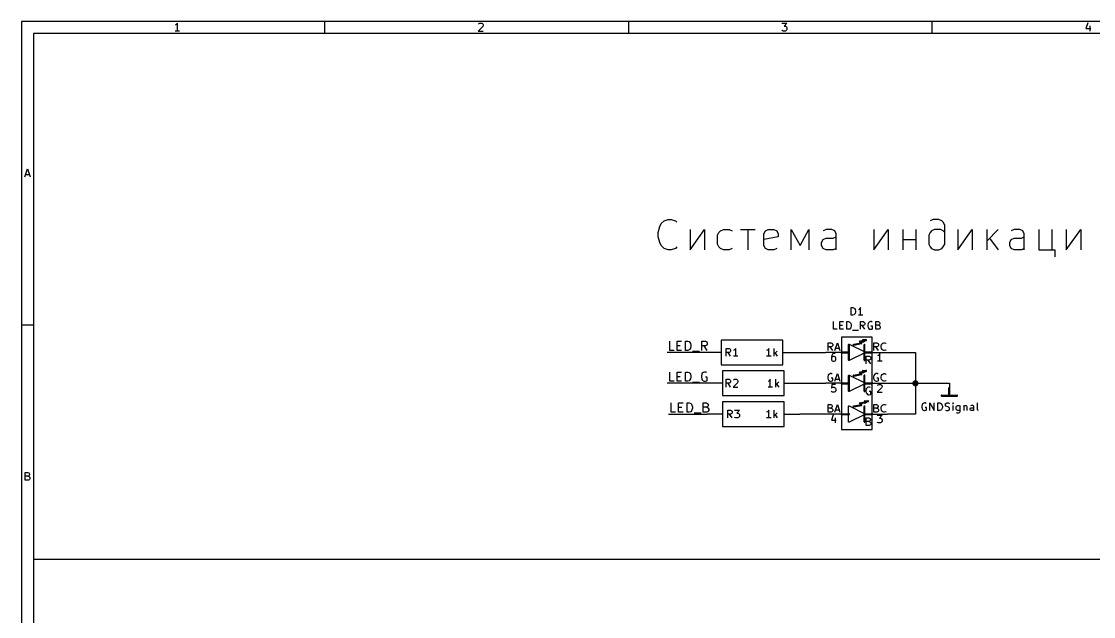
# Model space of a CAD drawing. Extents: x 10 to 584, y -410 to -10.
# Drawn here: x 10 to 186.6, y -108 to -10 of the extents above; entities that cross this region are included whole.
import ezdxf

# ---------------------------------------------------------------- set-up
doc = ezdxf.new("R2010")
doc.units = 0
doc.header["$MEASUREMENT"] = 0
doc.layers.add('BLACK', color=7, linetype='CONTINUOUS')

msp = doc.modelspace()

# ---------------------------------------------------------------- linework, layer by layer
at = {"layer": 'Black'}
for p, q in [((10.0076, -10.0076), (10.0076, -409.981)), ((583.997, -10.0076), (10.0076, -10.0076)), ((35.433, -10.5918), (35.306, -10.6426)), ((35.56, -10.4648), (35.433, -10.5918)), ((35.687, -10.287), (35.56, -10.4648)), ((35.687, -11.5824), (35.687, -10.287)), ((59.9948, -11.9888), (59.9948, -10.0076)), ((85.2932, -10.3886), (85.3694, -10.3378)), ((85.3694, -10.3378), (85.4964, -10.287)), ((85.4964, -10.287), (85.8012, -10.287)), ((85.8012, -10.287), (85.9282, -10.3378)), ((85.9282, -10.3378), (85.979, -10.3886)), ((85.979, -10.3886), (86.0298, -10.5156)), ((86.0298, -10.5156), (86.0298, -10.6426)), ((110.007, -11.9888), (110.007, -10.0076)), ((135.255, -10.287), (136.042, -10.287)), ((136.042, -10.287), (135.611, -10.7696)), ((159.995, -11.9888), (159.995, -10.0076)), ((185.598, -10.2108), (185.293, -11.1506)), ((11.9888, -11.9888), (11.9888, -408)), ((582.016, -11.9888), (11.9888, -11.9888)), ((36.0426, -11.5824), (35.306, -11.5824)), ((85.979, -10.8204), (85.2424, -11.5824)), ((85.2424, -11.5824), (86.0298, -11.5824)), ((86.0298, -10.6426), (85.979, -10.8204)), ((135.306, -11.5062), (135.255, -11.4554)), ((135.433, -11.5824), (135.306, -11.5062)), ((135.814, -11.5824), (135.433, -11.5824)), ((135.611, -10.7696), (135.814, -10.7696)), ((135.814, -10.7696), (135.941, -10.8204)), ((135.941, -11.5062), (135.814, -11.5824)), ((135.941, -10.8204), (135.992, -10.8966)), ((135.992, -11.4554), (135.941, -11.5062)), ((135.992, -10.8966), (136.042, -11.0236)), ((136.042, -11.3284), (135.992, -11.4554)), ((136.042, -11.0236), (136.042, -11.3284)), ((185.293, -11.1506), (186.106, -11.1506)), ((185.928, -10.7188), (185.928, -11.5824)), ((10.5664, -35.5854), (10.9982, -34.29)), ((10.668, -35.2044), (11.303, -35.2044)), ((10.9982, -34.29), (11.43, -35.5854)), ((114.859, -44.7548), (115.113, -43.7896)), ((115.113, -43.7896), (115.341, -43.307)), ((115.341, -43.307), (115.824, -42.8498)), ((115.824, -42.8498), (116.535, -42.5958)), ((116.535, -42.5958), (117.018, -42.5958)), ((117.018, -42.5958), (117.729, -42.8498)), ((117.729, -42.8498), (117.958, -43.0784)), ((160.147, -42.5958), (159.664, -42.8498)), ((161.087, -42.5958), (160.147, -42.5958)), ((161.569, -42.8498), (161.087, -42.5958)), ((161.798, -43.0784), (161.569, -42.8498)), ((162.052, -43.561), (161.798, -43.0784)), ((162.052, -46.6598), (162.052, -43.561)), ((114.859, -45.466), (114.859, -44.7548)), ((115.113, -46.4058), (114.859, -45.466)), ((120.117, -44.2722), (120.117, -47.5996)), ((120.117, -47.5996), (122.504, -44.2722)), ((122.504, -44.2722), (122.504, -47.5996)), ((124.638, -45.212), (124.866, -44.7548)), ((124.638, -46.6598), (124.638, -45.212)), ((124.866, -44.7548), (125.12, -44.5008)), ((125.12, -44.5008), (125.603, -44.2722)), ((125.603, -44.2722), (126.543, -44.2722)), ((126.543, -44.2722), (127.025, -44.5008)), ((128.448, -44.2722), (130.835, -44.2722)), ((129.642, -44.2722), (129.642, -47.5996)), ((132.258, -44.9834), (132.512, -44.5008)), ((132.258, -46.8884), (132.258, -44.9834)), ((134.645, -45.466), (132.258, -45.9232)), ((132.512, -44.5008), (132.969, -44.2722)), ((132.969, -44.2722), (133.934, -44.2722)), ((133.934, -44.2722), (134.417, -44.5008)), ((134.417, -44.5008), (134.645, -44.9834)), ((134.645, -44.9834), (134.645, -45.466)), ((136.779, -47.5996), (136.779, -44.2722)), ((136.779, -44.2722), (138.227, -46.8884)), ((138.227, -46.8884), (139.649, -44.2722)), ((139.649, -44.2722), (139.649, -47.5996)), ((142.519, -44.2722), (142.037, -44.5008)), ((142.037, -45.9232), (142.519, -45.6946)), ((143.459, -44.2722), (142.519, -44.2722)), ((142.519, -45.6946), (143.688, -45.6946)), ((143.942, -44.5008), (143.459, -44.2722)), ((143.688, -45.6946), (144.17, -45.466)), ((144.17, -44.9834), (143.942, -44.5008)), ((144.17, -47.5996), (144.17, -44.9834)), ((150.368, -44.2722), (150.368, -47.5996)), ((150.368, -47.5996), (152.756, -44.2722)), ((152.756, -44.2722), (152.756, -47.5996)), ((155.143, -44.2722), (155.143, -47.5996)), ((157.277, -44.2722), (157.277, -47.5996)), ((159.664, -44.7548), (159.436, -45.212)), ((159.436, -45.212), (159.436, -46.6598)), ((159.893, -44.5008), (159.664, -44.7548)), ((160.376, -44.2722), (159.893, -44.5008)), ((161.341, -44.2722), (160.376, -44.2722)), ((161.798, -44.5008), (161.341, -44.2722)), ((162.052, -44.7548), (161.798, -44.5008)), ((164.186, -44.2722), (164.186, -47.5996)), ((164.186, -47.5996), (166.573, -44.2722)), ((166.573, -44.2722), (166.573, -47.5996)), ((168.961, -44.2722), (168.961, -47.5996)), ((170.866, -44.2722), (168.961, -46.1772)), ((169.443, -45.6946), (170.866, -47.5996)), ((173.482, -44.2722), (172.999, -44.5008)), ((172.999, -45.9232), (173.482, -45.6946)), ((174.447, -44.2722), (173.482, -44.2722)), ((173.482, -45.6946), (174.676, -45.6946)), ((174.904, -44.5008), (174.447, -44.2722)), ((174.676, -45.6946), (175.158, -45.466)), ((175.158, -44.9834), (174.904, -44.5008)), ((175.158, -47.5996), (175.158, -44.9834)), ((177.546, -44.2722), (177.546, -47.5996)), ((179.68, -44.2722), (179.68, -47.5996)), ((182.067, -44.2722), (182.067, -47.5996)), ((182.067, -47.5996), (184.455, -44.2722)), ((184.455, -44.2722), (184.455, -47.5996)), ((115.341, -46.8884), (115.113, -46.4058)), ((115.824, -47.371), (115.341, -46.8884)), ((116.535, -47.5996), (115.824, -47.371)), ((117.018, -47.5996), (116.535, -47.5996)), ((117.729, -47.371), (117.018, -47.5996)), ((117.958, -47.117), (117.729, -47.371)), ((124.866, -47.117), (124.638, -46.6598)), ((125.12, -47.371), (124.866, -47.117)), ((125.603, -47.5996), (125.12, -47.371)), ((126.543, -47.5996), (125.603, -47.5996)), ((127.025, -47.371), (126.543, -47.5996)), ((132.512, -47.371), (132.258, -46.8884)), ((132.969, -47.5996), (132.512, -47.371)), ((133.934, -47.5996), (132.969, -47.5996)), ((134.417, -47.371), (133.934, -47.5996)), ((141.783, -46.4058), (142.037, -45.9232)), ((141.783, -46.8884), (141.783, -46.4058)), ((142.037, -47.371), (141.783, -46.8884)), ((142.519, -47.5996), (142.037, -47.371)), ((143.688, -47.5996), (142.519, -47.5996)), ((144.17, -47.371), (143.688, -47.5996)), ((155.143, -45.9232), (157.277, -45.9232)), ((159.436, -46.6598), (159.664, -47.117)), ((159.664, -47.117), (159.893, -47.371)), ((159.893, -47.371), (160.376, -47.5996)), ((160.376, -47.5996), (161.087, -47.5996)), ((161.087, -47.5996), (161.569, -47.371)), ((161.569, -47.371), (161.798, -47.117)), ((161.798, -47.117), (162.052, -46.6598)), ((172.771, -46.4058), (172.999, -45.9232)), ((172.771, -46.8884), (172.771, -46.4058)), ((172.999, -47.371), (172.771, -46.8884)), ((173.482, -47.5996), (172.999, -47.371)), ((174.676, -47.5996), (173.482, -47.5996)), ((175.158, -47.371), (174.676, -47.5996)), ((177.546, -47.5996), (180.162, -47.5996)), ((180.162, -47.5996), (180.162, -48.7934)), ((146.634, -58.3946), (146.634, -57.1246)), ((146.634, -57.1246), (146.939, -57.1246)), ((146.939, -57.1246), (147.117, -57.2008)), ((147.117, -57.2008), (147.218, -57.3024)), ((147.218, -58.2168), (147.117, -58.3438)), ((147.218, -57.3024), (147.295, -57.4294)), ((147.295, -58.0898), (147.218, -58.2168)), ((147.295, -57.4294), (147.345, -57.6834)), ((147.345, -57.8612), (147.295, -58.0898)), ((147.345, -57.6834), (147.345, -57.8612)), ((147.955, -57.4294), (147.828, -57.4802)), ((148.082, -57.3024), (147.955, -57.4294)), ((148.209, -57.1246), (148.082, -57.3024)), ((148.209, -58.3946), (148.209, -57.1246)), ((10.0076, -59.9948), (11.9888, -59.9948)), ((143.764, -60.706), (143.764, -59.436)), ((144.78, -60.706), (144.78, -59.436)), ((144.78, -59.436), (145.39, -59.436)), ((145.923, -60.706), (145.923, -59.436)), ((145.923, -59.436), (146.228, -59.436)), ((146.228, -59.436), (146.406, -59.5122)), ((146.406, -59.5122), (146.533, -59.6138)), ((146.533, -59.6138), (146.583, -59.7408)), ((146.583, -59.7408), (146.66, -59.9948)), ((146.939, -58.3946), (146.634, -58.3946)), ((146.66, -59.9948), (146.66, -60.1726)), ((147.117, -58.3438), (146.939, -58.3946)), ((148.565, -58.3946), (147.828, -58.3946)), ((148.158, -60.706), (148.158, -59.436)), ((148.158, -59.436), (148.641, -59.436)), ((148.641, -59.436), (148.768, -59.5122)), ((148.768, -59.5122), (148.844, -59.563)), ((148.844, -59.9948), (148.768, -60.0456)), ((148.844, -59.563), (148.895, -59.69)), ((148.895, -59.8678), (148.844, -59.9948)), ((148.895, -59.69), (148.895, -59.8678)), ((149.428, -59.7408), (149.377, -59.9948)), ((149.377, -59.9948), (149.377, -60.1726)), ((149.504, -59.6138), (149.428, -59.7408)), ((149.606, -59.5122), (149.504, -59.6138)), ((149.809, -59.436), (149.606, -59.5122)), ((149.987, -59.436), (149.809, -59.436)), ((150.114, -59.5122), (149.987, -59.436)), ((150.698, -60.706), (150.698, -59.436)), ((150.698, -59.436), (151.13, -59.436)), ((151.13, -59.436), (151.257, -59.5122)), ((151.257, -59.9948), (151.13, -60.0456)), ((151.257, -59.5122), (151.308, -59.563)), ((151.308, -59.9186), (151.257, -59.9948)), ((151.308, -59.563), (151.384, -59.69)), ((151.384, -59.7916), (151.308, -59.9186)), ((151.384, -59.69), (151.384, -59.7916)), ((144.348, -60.706), (143.764, -60.706)), ((144.78, -60.0456), (145.212, -60.0456)), ((145.39, -60.706), (144.78, -60.706)), ((146.228, -60.706), (145.923, -60.706)), ((146.406, -60.6552), (146.228, -60.706)), ((146.533, -60.5282), (146.406, -60.6552)), ((146.583, -60.4012), (146.533, -60.5282)), ((146.66, -60.1726), (146.583, -60.4012)), ((146.888, -60.833), (147.853, -60.833)), ((148.641, -60.0964), (148.158, -60.0964)), ((148.895, -60.706), (148.463, -60.0964)), ((148.768, -60.0456), (148.641, -60.0964)), ((149.377, -60.1726), (149.428, -60.4012)), ((149.428, -60.4012), (149.504, -60.5282)), ((149.504, -60.5282), (149.606, -60.6552)), ((149.606, -60.6552), (149.809, -60.706)), ((149.809, -60.706), (149.911, -60.706)), ((150.165, -60.1726), (149.911, -60.1726)), ((149.911, -60.706), (150.114, -60.6552)), ((150.114, -60.6552), (150.165, -60.579)), ((150.165, -60.579), (150.165, -60.1726)), ((151.13, -60.0456), (150.698, -60.0456)), ((151.181, -60.706), (150.698, -60.706)), ((151.13, -60.0456), (151.308, -60.0964)), ((151.308, -60.6552), (151.181, -60.706)), ((151.308, -60.0964), (151.384, -60.1726)), ((151.384, -60.579), (151.308, -60.6552)), ((151.384, -60.1726), (151.435, -60.2742)), ((151.435, -60.4774), (151.384, -60.579)), ((151.435, -60.2742), (151.435, -60.4774)), ((116.764, -64.1858), (116.764, -62.6618)), ((117.983, -64.1858), (117.983, -62.6618)), ((117.983, -62.6618), (118.72, -62.6618)), ((117.983, -63.373), (118.491, -63.373)), ((119.38, -64.1858), (119.38, -62.6618)), ((119.38, -62.6618), (119.736, -62.6618)), ((119.736, -62.6618), (119.964, -62.738)), ((119.964, -62.738), (120.091, -62.865)), ((120.091, -62.865), (120.167, -63.0174)), ((120.167, -63.0174), (120.244, -63.2968)), ((120.244, -63.5254), (120.167, -63.8048)), ((120.244, -63.2968), (120.244, -63.5254)), ((122.047, -64.1858), (122.047, -62.6618)), ((122.047, -62.6618), (122.631, -62.6618)), ((122.631, -63.4492), (122.047, -63.4492)), ((122.936, -64.1858), (122.428, -63.4492)), ((122.631, -62.6618), (122.784, -62.738)), ((122.784, -63.373), (122.631, -63.4492)), ((122.784, -62.738), (122.86, -62.7888)), ((122.86, -63.2968), (122.784, -63.373)), ((122.86, -62.7888), (122.936, -62.9412)), ((122.936, -63.1698), (122.86, -63.2968)), ((122.936, -62.9412), (122.936, -63.1698)), ((125.222, -62.484), (125.222, -66.548)), ((135.382, -62.484), (125.222, -62.484)), ((135.382, -66.548), (135.382, -62.484)), ((142.875, -64.1858), (142.875, -62.9158)), ((142.875, -62.9158), (143.358, -62.9158)), ((143.358, -62.9158), (143.485, -62.992)), ((143.485, -63.5254), (143.358, -63.5762)), ((143.485, -62.992), (143.535, -63.0428)), ((143.535, -63.4746), (143.485, -63.5254)), ((143.535, -63.0428), (143.612, -63.1698)), ((143.612, -63.3476), (143.535, -63.4746)), ((143.612, -63.1698), (143.612, -63.3476)), ((143.967, -64.1858), (144.399, -62.9158)), ((144.399, -62.9158), (144.805, -64.1858)), ((145.034, -61.976), (145.034, -77.216)), ((150.114, -61.976), (145.034, -61.976)), ((146.228, -63.2206), (146.279, -63.1698)), ((146.228, -65.8114), (146.228, -63.2206)), ((146.279, -63.1698), (146.329, -63.1698)), ((146.304, -65.786), (146.304, -63.246)), ((146.304, -63.246), (146.304, -65.786)), ((146.329, -63.1698), (148.895, -64.4398)), ((147.066, -63.1698), (148.311, -62.9158)), ((147.091, -63.3222), (148.336, -63.0682)), ((148.285, -63.0428), (148.031, -62.7888)), ((148.082, -62.6618), (149.073, -62.4078)), ((148.107, -62.8142), (149.098, -62.5602)), ((148.387, -62.9412), (148.133, -62.6872)), ((149.047, -62.4078), (148.565, -62.6618)), ((148.59, -62.4078), (149.098, -62.4078)), ((148.59, -62.5602), (149.098, -62.5602)), ((149.123, -62.5602), (148.641, -62.8142)), ((148.768, -65.786), (148.768, -63.246)), ((148.92, -65.786), (148.92, -63.246)), ((150.114, -77.216), (150.114, -61.976)), ((150.393, -64.1858), (150.393, -62.9158)), ((150.393, -62.9158), (150.876, -62.9158)), ((150.876, -62.9158), (151.003, -62.992)), ((151.003, -63.5254), (150.876, -63.5762)), ((151.003, -62.992), (151.079, -63.0428)), ((151.079, -63.4746), (151.003, -63.5254)), ((151.079, -63.0428), (151.13, -63.1698)), ((151.13, -63.3476), (151.079, -63.4746)), ((151.13, -63.1698), (151.13, -63.3476)), ((151.613, -63.4746), (151.663, -63.2206)), ((151.613, -63.6524), (151.613, -63.4746)), ((151.663, -63.2206), (151.74, -63.0936)), ((151.74, -63.0936), (151.867, -62.992)), ((151.867, -62.992), (152.044, -62.9158)), ((152.044, -62.9158), (152.146, -62.9158)), ((152.146, -62.9158), (152.349, -62.992)), ((152.349, -62.992), (152.4, -63.0428)), ((122.682, -64.516), (116.332, -64.516)), ((117.475, -64.1858), (116.764, -64.1858)), ((118.72, -64.1858), (117.983, -64.1858)), ((119.736, -64.1858), (119.38, -64.1858)), ((119.964, -64.1096), (119.736, -64.1858)), ((120.091, -63.9572), (119.964, -64.1096)), ((120.167, -63.8048), (120.091, -63.9572)), ((120.523, -64.3128), (121.691, -64.3128)), ((125.171, -64.516), (122.682, -64.516)), ((126.06, -65.1256), (126.06, -63.8556)), ((126.06, -63.8556), (126.543, -63.8556)), ((126.543, -64.516), (126.06, -64.516)), ((126.771, -65.1256), (126.365, -64.516)), ((126.543, -63.8556), (126.644, -63.9318)), ((126.644, -64.4652), (126.543, -64.516)), ((126.644, -63.9318), (126.721, -63.9826)), ((126.721, -64.4144), (126.644, -64.4652)), ((126.721, -63.9826), (126.771, -64.1096)), ((126.771, -64.2874), (126.721, -64.4144)), ((126.771, -64.1096), (126.771, -64.2874)), ((127.381, -64.1604), (127.254, -64.2112)), ((127.991, -65.1256), (127.254, -65.1256)), ((127.508, -64.0334), (127.381, -64.1604)), ((127.635, -63.8556), (127.508, -64.0334)), ((127.635, -65.1256), (127.635, -63.8556)), ((132.842, -64.1604), (132.715, -64.2112)), ((133.452, -65.1256), (132.715, -65.1256)), ((132.969, -64.0334), (132.842, -64.1604)), ((133.071, -63.8556), (132.969, -64.0334)), ((133.071, -65.1256), (133.071, -63.8556)), ((133.985, -65.1256), (133.985, -63.8556)), ((134.468, -64.2874), (133.985, -64.77)), ((134.112, -64.643), (134.468, -65.1256)), ((135.433, -64.516), (137.922, -64.516)), ((137.922, -64.516), (142.494, -64.516)), ((145.034, -64.516), (142.494, -64.516)), ((143.358, -63.5762), (142.875, -63.5762)), ((143.612, -64.1858), (143.18, -63.5762)), ((143.459, -64.9986), (143.383, -65.2526)), ((143.383, -65.2526), (143.383, -65.7352)), ((143.459, -65.3034), (143.383, -65.4304)), ((143.561, -64.8208), (143.459, -64.9986)), ((143.51, -65.2526), (143.459, -65.3034)), ((143.637, -65.1764), (143.51, -65.2526)), ((143.637, -64.77), (143.561, -64.8208)), ((143.764, -64.6938), (143.637, -64.77)), ((143.866, -65.1764), (143.637, -65.1764)), ((143.993, -64.6938), (143.764, -64.6938)), ((143.993, -65.2526), (143.866, -65.1764)), ((144.043, -65.3034), (143.993, -65.2526)), ((144.12, -65.4304), (144.043, -65.3034)), ((144.094, -63.8302), (144.678, -63.8302)), ((145.034, -64.4398), (146.304, -64.4398)), ((145.034, -64.5922), (146.304, -64.5922)), ((148.895, -64.5922), (146.329, -65.8622)), ((148.844, -64.4398), (150.114, -64.4398)), ((148.844, -64.5922), (150.114, -64.5922)), ((148.895, -64.4398), (148.895, -64.4652)), ((148.895, -64.4652), (148.92, -64.4906)), ((148.92, -64.5414), (148.895, -64.5668)), ((148.895, -64.5668), (148.895, -64.5922)), ((148.92, -64.4906), (148.92, -64.5414)), ((149.123, -66.3956), (149.123, -65.1256)), ((149.123, -65.1256), (149.606, -65.1256)), ((149.606, -65.1256), (149.733, -65.2018)), ((149.733, -65.2018), (149.809, -65.2526)), ((149.809, -65.2526), (149.86, -65.3796)), ((150.114, -64.516), (152.654, -64.516)), ((150.876, -63.5762), (150.393, -63.5762)), ((151.13, -64.1858), (150.698, -63.5762)), ((151.13, -64.9986), (151.003, -65.0494)), ((151.257, -64.8716), (151.13, -64.9986)), ((151.384, -64.6938), (151.257, -64.8716)), ((151.384, -65.9638), (151.384, -64.6938)), ((151.663, -63.881), (151.613, -63.6524)), ((151.74, -64.008), (151.663, -63.881)), ((151.867, -64.135), (151.74, -64.008)), ((152.044, -64.1858), (151.867, -64.135)), ((152.146, -64.1858), (152.044, -64.1858)), ((152.349, -64.135), (152.146, -64.1858)), ((152.4, -64.0588), (152.349, -64.135)), ((152.654, -64.516), (157.226, -64.516)), ((157.226, -64.516), (157.226, -74.676)), ((125.222, -66.548), (135.382, -66.548)), ((143.383, -65.7352), (143.459, -65.8368)), ((143.459, -65.8368), (143.51, -65.913)), ((143.51, -65.913), (143.637, -65.9638)), ((143.637, -65.9638), (143.866, -65.9638)), ((143.866, -65.9638), (143.993, -65.913)), ((143.993, -65.913), (144.043, -65.8368)), ((144.043, -65.8368), (144.12, -65.7352)), ((144.12, -65.7352), (144.12, -65.4304)), ((146.279, -65.8622), (146.228, -65.8114)), ((146.329, -65.8622), (146.279, -65.8622)), ((149.606, -65.786), (149.123, -65.786)), ((149.86, -66.3956), (149.428, -65.786)), ((149.733, -65.7352), (149.606, -65.786)), ((149.809, -65.6844), (149.733, -65.7352)), ((149.86, -65.5574), (149.809, -65.6844)), ((149.86, -65.3796), (149.86, -65.5574)), ((151.74, -65.9638), (151.003, -65.9638)), ((116.764, -69.2658), (116.764, -67.7418)), ((117.983, -69.2658), (117.983, -67.7418)), ((117.983, -67.7418), (118.72, -67.7418)), ((117.983, -68.453), (118.491, -68.453)), ((119.38, -69.2658), (119.38, -67.7418)), ((119.38, -67.7418), (119.736, -67.7418)), ((119.736, -67.7418), (119.964, -67.818)), ((119.964, -67.818), (120.091, -67.945)), ((120.091, -67.945), (120.167, -68.0974)), ((120.167, -68.0974), (120.244, -68.3768)), ((120.244, -68.6054), (120.167, -68.8848)), ((120.244, -68.3768), (120.244, -68.6054)), ((122.047, -68.0974), (121.996, -68.3768)), ((121.996, -68.3768), (121.996, -68.6054)), ((121.996, -68.6054), (122.047, -68.8848)), ((122.123, -67.945), (122.047, -68.0974)), ((122.276, -67.818), (122.123, -67.945)), ((122.504, -67.7418), (122.276, -67.818)), ((122.707, -67.7418), (122.504, -67.7418)), ((122.936, -68.6054), (122.631, -68.6054)), ((122.86, -67.818), (122.707, -67.7418)), ((122.936, -69.1134), (122.936, -68.6054)), ((125.476, -67.564), (125.476, -71.628)), ((135.636, -67.564), (125.476, -67.564)), ((135.636, -71.628), (135.636, -67.564)), ((142.875, -68.3006), (142.824, -68.5546)), ((142.824, -68.5546), (142.824, -68.7324)), ((142.824, -68.7324), (142.875, -68.961)), ((142.926, -68.1736), (142.875, -68.3006)), ((143.053, -68.072), (142.926, -68.1736)), ((143.231, -67.9958), (143.053, -68.072)), ((143.408, -67.9958), (143.231, -67.9958)), ((143.612, -68.7324), (143.358, -68.7324)), ((143.535, -68.072), (143.408, -67.9958)), ((143.612, -69.1388), (143.612, -68.7324)), ((143.967, -69.2658), (144.399, -67.9958)), ((144.399, -67.9958), (144.805, -69.2658)), ((146.228, -68.3006), (146.279, -68.2498)), ((146.228, -70.8914), (146.228, -68.3006)), ((146.279, -68.2498), (146.329, -68.2498)), ((146.304, -70.866), (146.304, -68.326)), ((146.304, -68.326), (146.304, -70.866)), ((146.329, -68.2498), (148.895, -69.5198)), ((147.066, -68.2498), (148.311, -67.9958)), ((147.091, -68.4022), (148.336, -68.1482)), ((148.285, -68.1228), (148.031, -67.8688)), ((148.082, -67.7418), (149.073, -67.4878)), ((148.107, -67.8942), (149.098, -67.6402)), ((148.387, -68.0212), (148.133, -67.7672)), ((149.047, -67.4878), (148.565, -67.7418)), ((148.59, -67.4878), (149.098, -67.4878)), ((148.59, -67.6402), (149.098, -67.6402)), ((149.123, -67.6402), (148.641, -67.8942)), ((148.768, -70.866), (148.768, -68.326)), ((148.92, -70.866), (148.92, -68.326)), ((150.393, -68.3006), (150.343, -68.5546)), ((150.343, -68.5546), (150.343, -68.7324)), ((150.343, -68.7324), (150.393, -68.961)), ((150.47, -68.1736), (150.393, -68.3006)), ((150.597, -68.072), (150.47, -68.1736)), ((150.774, -67.9958), (150.597, -68.072)), ((150.952, -67.9958), (150.774, -67.9958)), ((151.13, -68.7324), (150.876, -68.7324)), ((151.079, -68.072), (150.952, -67.9958)), ((151.13, -69.1388), (151.13, -68.7324)), ((151.613, -68.5546), (151.663, -68.3006)), ((151.613, -68.7324), (151.613, -68.5546)), ((151.663, -68.961), (151.613, -68.7324)), ((151.663, -68.3006), (151.74, -68.1736)), ((151.74, -68.1736), (151.867, -68.072)), ((151.867, -68.072), (152.044, -67.9958)), ((152.044, -67.9958), (152.146, -67.9958)), ((152.146, -67.9958), (152.349, -68.072)), ((152.349, -68.072), (152.4, -68.1228)), ((122.936, -69.596), (116.332, -69.596)), ((117.475, -69.2658), (116.764, -69.2658)), ((118.72, -69.2658), (117.983, -69.2658)), ((119.736, -69.2658), (119.38, -69.2658)), ((119.964, -69.1896), (119.736, -69.2658)), ((120.091, -69.0372), (119.964, -69.1896)), ((120.167, -68.8848), (120.091, -69.0372)), ((120.523, -69.3928), (121.691, -69.3928)), ((122.047, -68.8848), (122.123, -69.0372)), ((122.123, -69.0372), (122.276, -69.1896)), ((122.276, -69.1896), (122.504, -69.2658)), ((122.504, -69.2658), (122.631, -69.2658)), ((122.631, -69.2658), (122.86, -69.1896)), ((122.86, -69.1896), (122.936, -69.1134)), ((125.425, -69.596), (122.936, -69.596)), ((126.06, -70.2056), (126.06, -68.9356)), ((126.06, -68.9356), (126.543, -68.9356)), ((126.543, -69.596), (126.06, -69.596)), ((126.771, -70.2056), (126.365, -69.596)), ((126.543, -68.9356), (126.644, -69.0118)), ((126.644, -69.5452), (126.543, -69.596)), ((126.644, -69.0118), (126.721, -69.0626)), ((126.721, -69.4944), (126.644, -69.5452)), ((126.721, -69.0626), (126.771, -69.1896)), ((126.771, -69.3674), (126.721, -69.4944)), ((126.771, -69.1896), (126.771, -69.3674)), ((127.914, -69.4944), (127.203, -70.2056)), ((127.203, -70.2056), (127.991, -70.2056)), ((127.254, -69.0626), (127.33, -69.0118)), ((127.33, -69.0118), (127.432, -68.9356)), ((127.432, -68.9356), (127.737, -68.9356)), ((127.737, -68.9356), (127.864, -69.0118)), ((127.864, -69.0118), (127.914, -69.0626)), ((127.914, -69.0626), (127.991, -69.1896)), ((127.991, -69.2912), (127.914, -69.4944)), ((127.991, -69.1896), (127.991, -69.2912)), ((133.096, -69.2404), (132.969, -69.2912)), ((133.706, -70.2056), (132.969, -70.2056)), ((133.223, -69.1134), (133.096, -69.2404)), ((133.325, -68.9356), (133.223, -69.1134)), ((133.325, -70.2056), (133.325, -68.9356)), ((134.239, -70.2056), (134.239, -68.9356)), ((134.722, -69.3674), (134.239, -69.85)), ((134.366, -69.723), (134.722, -70.2056)), ((135.687, -69.596), (138.176, -69.596)), ((138.176, -69.596), (142.494, -69.596)), ((145.034, -69.596), (142.494, -69.596)), ((142.875, -68.961), (142.926, -69.088)), ((142.926, -69.088), (143.053, -69.215)), ((143.053, -69.215), (143.231, -69.2658)), ((143.231, -69.2658), (143.358, -69.2658)), ((143.358, -69.2658), (143.535, -69.215)), ((143.459, -69.7738), (143.383, -70.3834)), ((143.383, -70.3834), (143.459, -70.3326)), ((144.043, -69.7738), (143.459, -69.7738)), ((143.459, -70.3326), (143.561, -70.2564)), ((143.535, -69.215), (143.612, -69.1388)), ((143.561, -70.2564), (143.866, -70.2564)), ((143.866, -70.2564), (143.993, -70.3326)), ((143.993, -70.3326), (144.043, -70.3834)), ((144.043, -70.3834), (144.12, -70.5104)), ((144.094, -68.9102), (144.678, -68.9102)), ((144.12, -70.5104), (144.12, -70.8152)), ((145.034, -69.5198), (146.304, -69.5198)), ((145.034, -69.6722), (146.304, -69.6722)), ((148.895, -69.6722), (146.329, -70.9422)), ((148.844, -69.5198), (150.114, -69.5198)), ((148.844, -69.6722), (150.114, -69.6722)), ((148.895, -69.5198), (148.895, -69.5452)), ((148.895, -69.5452), (148.92, -69.5706)), ((148.92, -69.6214), (148.895, -69.6468)), ((148.895, -69.6468), (148.895, -69.6722)), ((148.92, -69.5706), (148.92, -69.6214)), ((149.123, -70.5104), (149.073, -70.7644)), ((149.2, -70.3834), (149.123, -70.5104)), ((149.327, -70.2818), (149.2, -70.3834)), ((149.504, -70.2056), (149.327, -70.2818)), ((149.682, -70.2056), (149.504, -70.2056)), ((149.809, -70.2818), (149.682, -70.2056)), ((150.114, -69.596), (152.654, -69.596)), ((150.393, -68.961), (150.47, -69.088)), ((150.47, -69.088), (150.597, -69.215)), ((150.597, -69.215), (150.774, -69.2658)), ((150.774, -69.2658), (150.876, -69.2658)), ((150.876, -69.2658), (151.079, -69.215)), ((151.663, -70.3326), (150.952, -71.0438)), ((151.003, -69.9008), (151.079, -69.85)), ((151.079, -69.215), (151.13, -69.1388)), ((151.079, -69.85), (151.181, -69.7738)), ((151.181, -69.7738), (151.486, -69.7738)), ((151.486, -69.7738), (151.613, -69.85)), ((151.613, -69.85), (151.663, -69.9008)), ((151.74, -69.088), (151.663, -68.961)), ((151.663, -69.9008), (151.74, -70.0278)), ((151.74, -70.1294), (151.663, -70.3326)), ((151.867, -69.215), (151.74, -69.088)), ((151.74, -70.0278), (151.74, -70.1294)), ((152.044, -69.2658), (151.867, -69.215)), ((152.146, -69.2658), (152.044, -69.2658)), ((152.349, -69.215), (152.146, -69.2658)), ((152.4, -69.1388), (152.349, -69.215)), ((152.654, -69.596), (162.814, -69.596)), ((162.738, -71.628), (162.738, -70.358)), ((162.814, -69.596), (162.814, -70.358)), ((162.89, -71.628), (162.89, -70.358)), ((125.476, -71.628), (135.636, -71.628)), ((143.459, -70.993), (143.383, -70.9168)), ((143.561, -71.0438), (143.459, -70.993)), ((143.866, -71.0438), (143.561, -71.0438)), ((143.993, -70.993), (143.866, -71.0438)), ((144.043, -70.9168), (143.993, -70.993)), ((144.12, -70.8152), (144.043, -70.9168)), ((146.279, -70.9422), (146.228, -70.8914)), ((146.329, -70.9422), (146.279, -70.9422)), ((149.073, -70.7644), (149.073, -70.9422)), ((149.073, -70.9422), (149.123, -71.1708)), ((149.123, -71.1708), (149.2, -71.2978)), ((149.2, -71.2978), (149.327, -71.4248)), ((149.327, -71.4248), (149.504, -71.4756)), ((149.504, -71.4756), (149.606, -71.4756)), ((149.86, -70.9422), (149.606, -70.9422)), ((149.606, -71.4756), (149.809, -71.4248)), ((149.809, -71.4248), (149.86, -71.3486)), ((149.86, -71.3486), (149.86, -70.9422)), ((150.952, -71.0438), (151.74, -71.0438)), ((161.544, -71.5518), (164.084, -71.5518)), ((161.544, -71.7042), (164.084, -71.7042)), ((117.018, -74.3458), (117.018, -72.8218)), ((118.237, -74.3458), (118.237, -72.8218)), ((118.237, -72.8218), (118.974, -72.8218)), ((118.237, -73.533), (118.745, -73.533)), ((119.634, -74.3458), (119.634, -72.8218)), ((119.634, -72.8218), (119.99, -72.8218)), ((119.99, -72.8218), (120.218, -72.898)), ((120.218, -72.898), (120.345, -73.025)), ((120.345, -74.1172), (120.218, -74.2696)), ((120.345, -73.025), (120.421, -73.1774)), ((120.421, -73.9648), (120.345, -74.1172)), ((120.421, -73.1774), (120.498, -73.4568)), ((120.498, -73.6854), (120.421, -73.9648)), ((120.498, -73.4568), (120.498, -73.6854)), ((122.301, -74.3458), (122.301, -72.8218)), ((122.301, -72.8218), (122.809, -72.8218)), ((122.809, -73.533), (122.301, -73.533)), ((122.809, -72.8218), (122.961, -72.898)), ((122.961, -73.4568), (122.809, -73.533)), ((122.809, -73.533), (123.038, -73.6092)), ((122.961, -72.898), (123.038, -72.9488)), ((123.038, -73.406), (122.961, -73.4568)), ((123.038, -72.9488), (123.114, -73.1012)), ((123.114, -73.2536), (123.038, -73.406)), ((123.038, -73.6092), (123.114, -73.6854)), ((123.114, -73.1012), (123.114, -73.2536)), ((123.114, -73.6854), (123.19, -73.8378)), ((123.19, -74.041), (123.114, -74.1934)), ((123.19, -73.8378), (123.19, -74.041)), ((125.476, -72.644), (125.476, -76.708)), ((135.636, -72.644), (125.476, -72.644)), ((126.314, -75.2856), (126.314, -74.0156)), ((126.314, -74.0156), (126.797, -74.0156)), ((126.797, -74.0156), (126.898, -74.0918)), ((126.898, -74.0918), (126.975, -74.1426)), ((126.975, -74.1426), (127.025, -74.2696)), ((127.457, -74.0156), (128.245, -74.0156)), ((128.245, -74.0156), (127.813, -74.4982)), ((133.071, -74.0156), (132.969, -74.1934)), ((133.071, -75.2856), (133.071, -74.0156)), ((133.985, -75.2856), (133.985, -74.0156)), ((135.636, -76.708), (135.636, -72.644)), ((142.875, -74.3458), (142.875, -73.0758)), ((142.875, -73.0758), (143.307, -73.0758)), ((143.307, -73.6854), (142.875, -73.6854)), ((143.307, -73.0758), (143.408, -73.152)), ((143.408, -73.6346), (143.307, -73.6854)), ((143.307, -73.6854), (143.485, -73.7362)), ((143.408, -73.152), (143.485, -73.2028)), ((143.485, -73.5584), (143.408, -73.6346)), ((143.485, -73.2028), (143.535, -73.3298)), ((143.535, -73.4314), (143.485, -73.5584)), ((143.485, -73.7362), (143.535, -73.8124)), ((143.535, -73.3298), (143.535, -73.4314)), ((143.535, -73.8124), (143.612, -73.914)), ((143.612, -74.1172), (143.535, -74.2188)), ((143.612, -73.914), (143.612, -74.1172)), ((143.967, -74.3458), (144.399, -73.0758)), ((144.094, -73.9902), (144.678, -73.9902)), ((144.399, -73.0758), (144.805, -74.3458)), ((146.228, -73.3806), (146.279, -73.3298)), ((146.228, -75.9714), (146.228, -73.3806)), ((146.279, -73.3298), (146.329, -73.3298)), ((146.329, -73.3298), (148.895, -74.5998)), ((147.066, -73.3298), (148.311, -73.0758)), ((147.091, -73.4822), (148.336, -73.2282)), ((148.285, -73.2028), (148.031, -72.9488)), ((148.082, -72.8218), (149.073, -72.5678)), ((148.107, -72.9742), (149.098, -72.7202)), ((148.387, -73.1012), (148.133, -72.8472)), ((148.768, -75.946), (148.768, -73.406)), ((149.377, -72.4662), (148.895, -72.7202)), ((148.92, -72.4662), (149.428, -72.4662)), ((148.92, -72.6186), (149.428, -72.6186)), ((148.92, -75.946), (148.92, -73.406)), ((149.454, -72.6186), (148.971, -72.8726)), ((150.393, -74.3458), (150.393, -73.0758)), ((150.393, -73.0758), (150.825, -73.0758)), ((150.825, -73.6854), (150.393, -73.6854)), ((150.825, -73.0758), (150.952, -73.152)), ((150.952, -73.6346), (150.825, -73.6854)), ((150.825, -73.6854), (151.003, -73.7362)), ((150.952, -73.152), (151.003, -73.2028)), ((151.003, -73.5584), (150.952, -73.6346)), ((151.003, -73.2028), (151.079, -73.3298)), ((151.079, -73.4314), (151.003, -73.5584)), ((151.003, -73.7362), (151.079, -73.8124)), ((151.079, -73.3298), (151.079, -73.4314)), ((151.079, -73.8124), (151.13, -73.914)), ((151.13, -74.1172), (151.079, -74.2188)), ((151.13, -73.914), (151.13, -74.1172)), ((151.613, -73.6346), (151.663, -73.3806)), ((151.613, -73.8124), (151.613, -73.6346)), ((151.663, -74.041), (151.613, -73.8124)), ((151.663, -73.3806), (151.74, -73.2536)), ((151.74, -74.168), (151.663, -74.041)), ((151.74, -73.2536), (151.867, -73.152)), ((151.867, -73.152), (152.044, -73.0758)), ((152.044, -73.0758), (152.146, -73.0758)), ((152.146, -73.0758), (152.349, -73.152)), ((152.349, -73.152), (152.4, -73.2028)), ((158.344, -73.1266), (158.267, -73.3806)), ((158.267, -73.3806), (158.267, -73.5584)), ((158.267, -73.5584), (158.344, -73.787)), ((158.394, -72.9996), (158.344, -73.1266)), ((158.344, -73.787), (158.394, -73.914)), ((158.521, -72.898), (158.394, -72.9996)), ((158.394, -73.914), (158.521, -74.041)), ((158.699, -72.8218), (158.521, -72.898)), ((158.521, -74.041), (158.699, -74.0918)), ((158.877, -72.8218), (158.699, -72.8218)), ((158.699, -74.0918), (158.826, -74.0918)), ((159.055, -73.5584), (158.826, -73.5584)), ((158.826, -74.0918), (159.004, -74.041)), ((159.004, -72.898), (158.877, -72.8218)), ((159.004, -74.041), (159.055, -73.9648)), ((159.055, -73.9648), (159.055, -73.5584)), ((159.614, -74.0918), (159.614, -72.8218)), ((159.614, -72.8218), (160.325, -74.0918)), ((160.325, -74.0918), (160.325, -72.8218)), ((160.934, -74.0918), (160.934, -72.8218)), ((160.934, -72.8218), (161.239, -72.8218)), ((161.239, -74.0918), (160.934, -74.0918)), ((161.239, -72.8218), (161.417, -72.898)), ((161.417, -74.041), (161.239, -74.0918)), ((161.417, -72.898), (161.544, -72.9996)), ((161.544, -73.914), (161.417, -74.041)), ((161.544, -72.9996), (161.595, -73.1266)), ((161.595, -73.787), (161.544, -73.914)), ((161.595, -73.1266), (161.671, -73.3806)), ((161.671, -73.5584), (161.595, -73.787)), ((161.671, -73.3806), (161.671, -73.5584)), ((162.154, -73.0758), (162.204, -72.9488)), ((162.154, -73.1774), (162.154, -73.0758)), ((162.204, -73.3044), (162.154, -73.1774)), ((162.154, -74.041), (162.331, -74.0918)), ((162.204, -72.9488), (162.255, -72.898)), ((162.255, -73.3806), (162.204, -73.3044)), ((162.255, -72.898), (162.382, -72.8218)), ((162.382, -73.4314), (162.255, -73.3806)), ((162.331, -74.0918), (162.636, -74.0918)), ((162.382, -72.8218), (162.687, -72.8218)), ((162.636, -73.4822), (162.382, -73.4314)), ((162.738, -73.5584), (162.636, -73.4822)), ((162.636, -74.0918), (162.738, -74.041)), ((162.687, -72.8218), (162.865, -72.898)), ((162.814, -73.6092), (162.738, -73.5584)), ((162.738, -74.041), (162.814, -73.9648)), ((162.865, -73.7362), (162.814, -73.6092)), ((162.814, -73.9648), (162.865, -73.8632)), ((162.865, -73.8632), (162.865, -73.7362)), ((163.424, -72.8218), (163.347, -72.898)), ((163.347, -72.898), (163.424, -72.9488)), ((163.474, -72.898), (163.424, -72.8218)), ((163.424, -72.8218), (163.424, -72.9488)), ((163.424, -72.9488), (163.474, -72.898)), ((163.424, -74.0918), (163.424, -73.2536)), ((163.957, -73.4822), (164.008, -73.3806)), ((163.957, -73.8632), (163.957, -73.4822)), ((164.008, -73.9648), (163.957, -73.8632)), ((164.008, -73.3806), (164.084, -73.3044)), ((164.084, -74.041), (164.008, -73.9648)), ((164.084, -73.3044), (164.211, -73.2536)), ((164.211, -74.0918), (164.084, -74.041)), ((164.211, -73.2536), (164.44, -73.2536)), ((164.44, -74.0918), (164.211, -74.0918)), ((164.44, -73.2536), (164.567, -73.3044)), ((164.567, -74.041), (164.44, -74.0918)), ((164.567, -73.2536), (164.567, -74.2696)), ((165.176, -73.2536), (165.176, -74.0918)), ((165.176, -73.3806), (165.227, -73.3044)), ((165.227, -73.3044), (165.354, -73.2536)), ((165.354, -73.2536), (165.532, -73.2536)), ((165.532, -73.2536), (165.659, -73.3044)), ((165.659, -73.3044), (165.71, -73.4314)), ((165.71, -73.4314), (165.71, -74.0918)), ((166.243, -73.787), (166.319, -73.66)), ((166.243, -73.914), (166.243, -73.787)), ((166.319, -74.041), (166.243, -73.914)), ((166.446, -73.2536), (166.319, -73.3044)), ((166.319, -73.66), (166.446, -73.6092)), ((166.446, -74.0918), (166.319, -74.041)), ((166.675, -73.2536), (166.446, -73.2536)), ((166.446, -73.6092), (166.751, -73.6092)), ((166.751, -74.0918), (166.446, -74.0918)), ((166.802, -73.3044), (166.675, -73.2536)), ((166.751, -73.6092), (166.853, -73.5584)), ((166.853, -74.041), (166.751, -74.0918)), ((166.853, -73.4314), (166.802, -73.3044)), ((166.853, -74.0918), (166.853, -73.4314)), ((167.462, -73.914), (167.462, -72.8218)), ((167.513, -74.041), (167.462, -73.914)), ((167.64, -74.0918), (167.513, -74.041)), ((116.586, -74.676), (122.936, -74.676)), ((117.729, -74.3458), (117.018, -74.3458)), ((118.974, -74.3458), (118.237, -74.3458)), ((119.99, -74.3458), (119.634, -74.3458)), ((120.218, -74.2696), (119.99, -74.3458)), ((120.777, -74.4728), (121.945, -74.4728)), ((122.885, -74.3458), (122.301, -74.3458)), ((123.038, -74.2696), (122.885, -74.3458)), ((125.425, -74.676), (122.936, -74.676)), ((123.114, -74.1934), (123.038, -74.2696)), ((126.797, -74.676), (126.314, -74.676)), ((127.025, -75.2856), (126.619, -74.676)), ((126.898, -74.6252), (126.797, -74.676)), ((126.975, -74.5744), (126.898, -74.6252)), ((127.025, -74.4474), (126.975, -74.5744)), ((127.025, -74.2696), (127.025, -74.4474)), ((127.508, -75.2348), (127.457, -75.1586)), ((127.635, -75.2856), (127.508, -75.2348)), ((127.991, -75.2856), (127.635, -75.2856)), ((127.813, -74.4982), (127.991, -74.4982)), ((127.991, -74.4982), (128.118, -74.5744)), ((128.118, -75.2348), (127.991, -75.2856)), ((128.118, -74.5744), (128.168, -74.6252)), ((128.168, -75.1586), (128.118, -75.2348)), ((128.168, -74.6252), (128.245, -74.7522)), ((128.245, -75.057), (128.168, -75.1586)), ((128.245, -74.7522), (128.245, -75.057)), ((132.842, -74.3204), (132.715, -74.3712)), ((133.452, -75.2856), (132.715, -75.2856)), ((132.969, -74.1934), (132.842, -74.3204)), ((134.468, -74.4474), (133.985, -74.93)), ((134.112, -74.803), (134.468, -75.2856)), ((135.687, -74.676), (138.176, -74.676)), ((142.494, -74.676), (138.176, -74.676)), ((145.034, -74.676), (142.494, -74.676)), ((143.358, -74.3458), (142.875, -74.3458)), ((143.485, -74.295), (143.358, -74.3458)), ((143.688, -74.803), (143.383, -75.692)), ((143.383, -75.692), (144.17, -75.692)), ((143.535, -74.2188), (143.485, -74.295)), ((143.993, -75.2856), (143.993, -76.1238)), ((145.034, -74.5998), (146.304, -74.5998)), ((145.034, -74.7522), (146.304, -74.7522)), ((148.895, -74.7522), (146.329, -76.0222)), ((148.844, -74.5998), (150.114, -74.5998)), ((148.844, -74.7522), (150.114, -74.7522)), ((148.895, -74.5998), (148.895, -74.6252)), ((148.895, -74.6252), (148.92, -74.6506)), ((148.92, -74.7014), (148.895, -74.7268)), ((148.895, -74.7268), (148.895, -74.7522)), ((148.92, -74.6506), (148.92, -74.7014)), ((149.123, -76.5556), (149.123, -75.2856)), ((149.123, -75.2856), (149.555, -75.2856)), ((149.555, -75.8952), (149.123, -75.8952)), ((149.555, -75.2856), (149.682, -75.3618)), ((149.682, -75.8444), (149.555, -75.8952)), ((149.555, -75.8952), (149.733, -75.946)), ((149.682, -75.3618), (149.733, -75.4126)), ((149.733, -75.7682), (149.682, -75.8444)), ((149.733, -75.4126), (149.809, -75.5396)), ((149.809, -75.6412), (149.733, -75.7682)), ((149.809, -75.5396), (149.809, -75.6412)), ((150.114, -74.676), (152.654, -74.676)), ((150.876, -74.3458), (150.393, -74.3458)), ((151.003, -74.295), (150.876, -74.3458)), ((150.952, -74.8538), (151.74, -74.8538)), ((151.079, -74.2188), (151.003, -74.295)), ((151.74, -74.8538), (151.308, -75.3364)), ((151.308, -75.3364), (151.486, -75.3364)), ((151.486, -75.3364), (151.613, -75.4126)), ((151.613, -75.4126), (151.663, -75.4634)), ((151.663, -75.4634), (151.74, -75.5904)), ((151.74, -75.8952), (151.663, -75.9968)), ((151.867, -74.295), (151.74, -74.168)), ((151.74, -75.5904), (151.74, -75.8952)), ((152.044, -74.3458), (151.867, -74.295)), ((152.146, -74.3458), (152.044, -74.3458)), ((152.349, -74.295), (152.146, -74.3458)), ((152.4, -74.2188), (152.349, -74.295)), ((157.226, -74.676), (152.654, -74.676)), ((164.135, -74.5236), (164.008, -74.4474)), ((164.313, -74.5236), (164.135, -74.5236)), ((164.44, -74.4474), (164.313, -74.5236)), ((164.49, -74.3966), (164.44, -74.4474)), ((164.567, -74.2696), (164.49, -74.3966)), ((125.476, -76.708), (135.636, -76.708)), ((145.034, -77.216), (150.114, -77.216)), ((146.279, -76.0222), (146.228, -75.9714)), ((146.329, -76.0222), (146.279, -76.0222)), ((149.606, -76.5556), (149.123, -76.5556)), ((149.733, -76.5048), (149.606, -76.5556)), ((149.733, -75.946), (149.809, -76.0222)), ((149.809, -76.4286), (149.733, -76.5048)), ((149.809, -76.0222), (149.86, -76.1238)), ((149.86, -76.327), (149.809, -76.4286)), ((149.86, -76.1238), (149.86, -76.327)), ((151.003, -76.073), (150.952, -75.9968)), ((151.13, -76.1238), (151.003, -76.073)), ((151.486, -76.1238), (151.13, -76.1238)), ((151.613, -76.073), (151.486, -76.1238)), ((151.663, -75.9968), (151.613, -76.073)), ((10.6426, -85.5726), (10.6426, -84.2772)), ((10.6426, -84.2772), (11.0744, -84.2772)), ((11.0744, -84.2772), (11.2014, -84.328)), ((11.2014, -84.328), (11.2522, -84.3788)), ((11.2522, -84.3788), (11.3284, -84.5058)), ((11.3284, -84.6328), (11.2522, -84.7598)), ((11.3284, -84.5058), (11.3284, -84.6328)), ((11.0744, -84.8868), (10.6426, -84.8868)), ((11.1506, -85.5726), (10.6426, -85.5726)), ((11.2014, -84.8106), (11.0744, -84.8868)), ((11.0744, -84.8868), (11.2522, -84.9376)), ((11.2522, -85.4964), (11.1506, -85.5726)), ((11.2522, -84.7598), (11.2014, -84.8106)), ((11.2522, -84.9376), (11.3284, -85.0138)), ((11.3284, -85.4456), (11.2522, -85.4964)), ((11.3284, -85.0138), (11.3792, -85.1408)), ((11.3792, -85.3186), (11.3284, -85.4456)), ((11.3792, -85.1408), (11.3792, -85.3186)), ((11.938, -98.552), (582.168, -98.552))]:
    msp.add_line(p, q, dxfattribs=at)
at = {"layer": 'Black', "const_width": 0.508}
msp.add_lwpolyline([(156.972, -69.596, 1), (157.48, -69.596, 1)], format="xyb", close=True, dxfattribs=at)
at = {"layer": 'Black'}
for centre, start, end in [((147.066, -63.246), 101.31, 281.31), ((148.082, -62.738), 405, 585), ((148.107, -62.738), 104.036, 284.036), ((148.336, -62.992), 225, 405), ((148.336, -62.992), 281.31, 461.31), ((148.59, -62.484), 90, 270), ((148.59, -62.738), 0, 180), ((148.59, -62.738), 476.565, 656.565), ((148.59, -62.738), 180, 360), ((148.844, -63.246), 360, 540), ((149.098, -62.484), 0, 180), ((149.098, -62.484), 0, 180), ((149.098, -62.484), 180, 360), ((149.098, -62.484), 180, 360), ((149.073, -62.484), 284.036, 464.036), ((149.098, -62.484), 296.565, 476.565), ((149.098, -62.484), 270, 450), ((145.034, -64.516), 90, 270), ((146.304, -64.516), 270, 450), ((148.844, -64.516), 90, 270), ((150.114, -64.516), 270, 450), ((148.844, -65.786), 0, 180), ((148.844, -65.786), 180, 360), ((148.844, -65.786), 180, 360), ((147.066, -68.326), 101.31, 281.31), ((148.082, -67.818), 405, 585), ((148.107, -67.818), 104.036, 284.036), ((148.336, -68.072), 225, 405), ((148.336, -68.072), 281.31, 461.31), ((148.59, -67.564), 90, 270), ((148.59, -67.818), 0, 180), ((148.59, -67.818), 476.565, 656.565), ((148.59, -67.818), 180, 360), ((148.844, -68.326), 360, 540), ((149.098, -67.564), 0, 180), ((149.098, -67.564), 0, 180), ((149.098, -67.564), 180, 360), ((149.098, -67.564), 180, 360), ((149.073, -67.564), 284.036, 464.036), ((149.098, -67.564), 296.565, 476.565), ((149.098, -67.564), 270, 450), ((145.034, -69.596), 90, 270), ((146.304, -69.596), 270, 450), ((148.844, -69.596), 90, 270), ((150.114, -69.596), 270, 450), ((162.814, -70.358), 360, 540), ((148.844, -70.866), 0, 180), ((148.844, -70.866), 180, 360), ((148.844, -70.866), 180, 360), ((161.544, -71.628), 90, 270), ((162.814, -71.628), 180, 360), ((164.084, -71.628), 270, 450), ((147.066, -73.406), 101.31, 281.31), ((148.082, -72.898), 405, 585), ((148.107, -72.898), 104.036, 284.036), ((148.336, -73.152), 225, 405), ((148.336, -73.152), 281.31, 461.31), ((148.844, -73.406), 360, 540), ((148.92, -72.5424), 90, 270), ((148.92, -72.7964), 0, 180), ((148.92, -72.7964), 476.565, 656.565), ((148.92, -72.7964), 180, 360), ((149.098, -72.644), 0, 180), ((149.098, -72.644), 180, 360), ((149.073, -72.644), 284.036, 464.036), ((149.428, -72.5424), 296.565, 476.565), ((149.428, -72.5424), 270, 450), ((145.034, -74.676), 90, 270), ((146.304, -74.676), 270, 450), ((148.844, -74.676), 90, 270), ((150.114, -74.676), 270, 450), ((148.844, -75.946), 180, 360)]:
    msp.add_arc(centre, 0.0762, start, end, dxfattribs=at)

doc.saveas('drawing.dxf')
